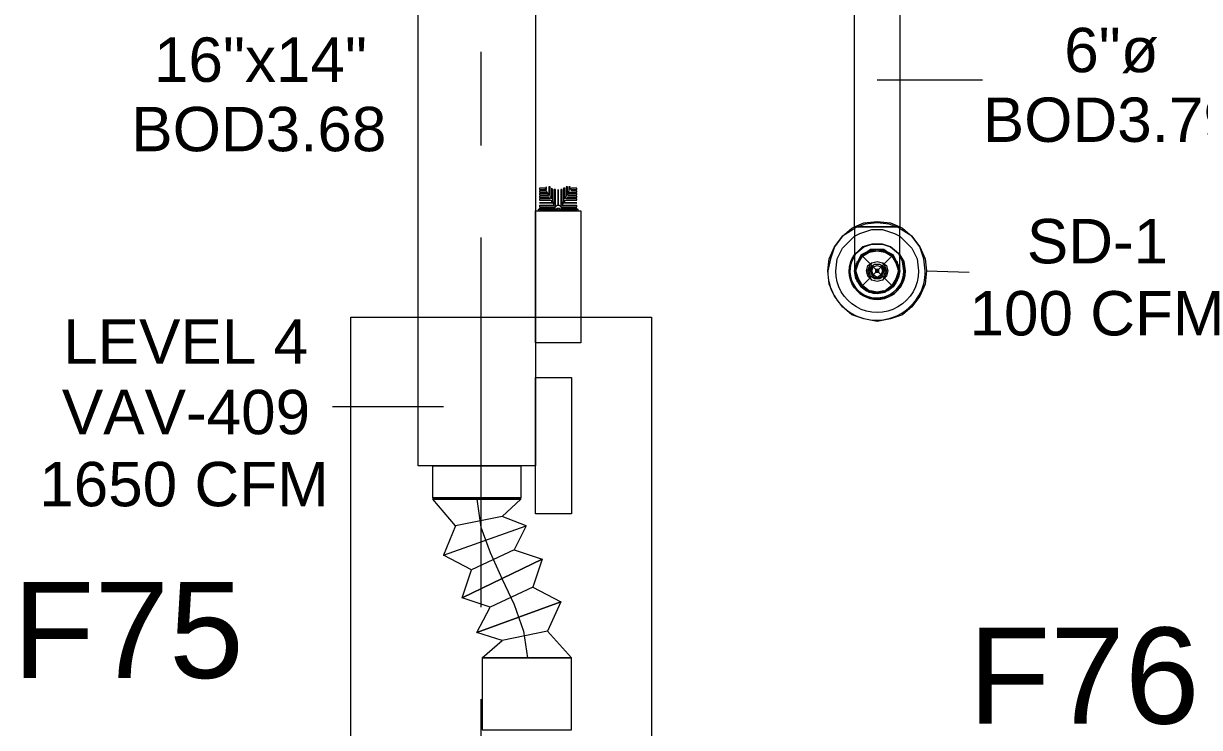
# Model space of a CAD drawing. Header units: metres. Extents: x 98 to 337, y -7 to 53.
# Drawn here: x 115.561 to 119.598, y 44.827 to 47.243 of the extents above; entities that cross this region are included whole.
import ezdxf

# ---------------------------------------------------------------- set-up
doc = ezdxf.new("R2010")
doc.units = ezdxf.units.M
doc.layers.add('HVAC - Ductos', color=5, linetype='Continuous', lineweight=0)
doc.layers.add('PDF_Text', color=7, linetype='Continuous', lineweight=0)
doc.layers.add('PDF_Geometry', color=7, linetype='Continuous', lineweight=0, true_color=0xaaaaaa)
doc.styles.add('PDF Arial-BoldMT-Identity-H', font='arial.ttf')
doc.styles.add('PDF Helvetica', font='')
doc.styles.get('PDF Helvetica').set_extended_font_data('Helvetica')

msp = doc.modelspace()

# ---------------------------------------------------------------- linework, layer by layer
at = {"layer": 'HVAC - Ductos', "lineweight": 0}
for points in [[(118.5696, 47.6818), (118.5696, 46.5456), (118.5787, 46.541), (118.6109, 46.5135), (118.6383, 46.4768), (118.6566, 46.4356), (118.6612, 46.3943), (118.6566, 46.3485), (118.6383, 46.3073), (118.6109, 46.2707), (118.5787, 46.2432), (118.5375, 46.2294), (118.4917, 46.2202), (118.4458, 46.2294), (118.4046, 46.2432), (118.3726, 46.2707), (118.3451, 46.3073), (118.3268, 46.3485), (118.3222, 46.3943, 1.01402), (118.6566, 46.3943), (118.652, 46.4356), (118.6383, 46.4768), (118.6109, 46.5135), (118.5742, 46.5364), (118.5696, 46.541)], [(118.5696, 46.5135), (118.5833, 46.4997), (118.6109, 46.4723), (118.6291, 46.4356), (118.6337, 46.3943, -1.008117), (118.3496, 46.3943), (118.3542, 46.4356), (118.3726, 46.4723), (118.4, 46.4997), (118.4138, 46.5135)]]:
    msp.add_lwpolyline(points, format="xyb", dxfattribs=at)
for points in [[(118.4138, 46.541), (118.4092, 46.5364), (118.3726, 46.5135), (118.3451, 46.4768), (118.3314, 46.4356), (118.3222, 46.3943), (118.3268, 46.4356), (118.3451, 46.4768), (118.3726, 46.5135), (118.4046, 46.541), (118.4138, 46.5456), (118.4138, 47.6818)], [(118.4138, 46.5456), (118.4458, 46.5593), (118.4917, 46.5639), (118.5375, 46.5593), (118.5696, 46.5456)], [(118.5696, 46.541), (118.5329, 46.5548), (118.4917, 46.5593), (118.4504, 46.5548), (118.4138, 46.541)], [(118.5696, 46.3943), (118.5696, 46.3989), (118.5696, 46.4173), (118.5696, 46.4494), (118.5696, 46.486), (118.5696, 46.5272), (118.5696, 46.5456), (118.565, 46.5456), (118.5558, 46.5456), (118.5466, 46.5456), (118.5283, 46.5456), (118.51, 46.5456), (118.4917, 46.5456), (118.4734, 46.5456), (118.455, 46.5456), (118.4367, 46.5456), (118.4276, 46.5456), (118.4184, 46.5456), (118.4138, 46.5456), (118.4138, 46.4997), (118.4138, 46.4631), (118.4138, 46.431), (118.4138, 46.4081), (118.4138, 46.3943)], [(118.4138, 46.5456), (118.4184, 46.5456), (118.4276, 46.5456), (118.4367, 46.5456), (118.455, 46.5456), (118.4734, 46.5456), (118.4917, 46.5456), (118.51, 46.5456), (118.5283, 46.5456), (118.5466, 46.5456), (118.5558, 46.5456), (118.565, 46.5456), (118.5696, 46.5456)], [(118.4138, 46.5135), (118.4322, 46.5226), (118.4734, 46.5364), (118.51, 46.5364), (118.5512, 46.5226), (118.5696, 46.5135)], [(118.4688, 46.4631), (118.4917, 46.4677), (118.4734, 46.4677), (118.455, 46.4585), (118.4734, 46.4631), (118.4917, 46.4677), (118.5192, 46.4631), (118.5466, 46.4448), (118.5604, 46.4219), (118.5696, 46.3943), (118.5604, 46.4219), (118.5466, 46.4494), (118.5558, 46.431), (118.565, 46.4127), (118.565, 46.3989), (118.5696, 46.3943), (118.565, 46.3715), (118.5558, 46.3531), (118.5466, 46.3394), (118.5283, 46.3257), (118.51, 46.3211), (118.4917, 46.3165), (118.4642, 46.3211), (118.4917, 46.3165), (118.5192, 46.3211), (118.5238, 46.3257), (118.5421, 46.3394), (118.5558, 46.3623)], [(118.4596, 46.4631), (118.4642, 46.4631), (118.4917, 46.4677), (118.5146, 46.4631)], [(118.5192, 46.4631), (118.4917, 46.4677), (118.4642, 46.4631)], [(118.51, 46.4677), (118.4917, 46.4677)], [(118.4917, 46.4677), (118.51, 46.4631)], [(118.5283, 46.4585), (118.51, 46.4677)], [(118.5604, 46.3669), (118.5696, 46.3943), (118.5604, 46.3623), (118.5466, 46.3394), (118.5192, 46.3211), (118.4917, 46.3165), (118.4734, 46.3211), (118.455, 46.3303), (118.4413, 46.3394), (118.4276, 46.3577), (118.4184, 46.3761), (118.4184, 46.3943), (118.4184, 46.4127), (118.4184, 46.3989), (118.4138, 46.3943), (118.4184, 46.3715), (118.423, 46.3577), (118.4276, 46.3531), (118.4367, 46.3394), (118.455, 46.3257), (118.4734, 46.3211), (118.4917, 46.3211), (118.51, 46.3211), (118.5283, 46.3303), (118.5421, 46.3394), (118.5558, 46.3577), (118.5604, 46.3761), (118.565, 46.3943), (118.5604, 46.4127), (118.5558, 46.431), (118.5421, 46.4448), (118.5283, 46.4585), (118.5466, 46.4494), (118.5192, 46.4631), (118.5238, 46.4631)], [(118.4184, 46.4173), (118.423, 46.4219), (118.423, 46.4265)], [(118.4276, 46.4219), (118.4413, 46.4448), (118.4596, 46.4585)], [(118.4367, 46.4494), (118.5466, 46.3394)], [(118.5466, 46.4494), (118.4367, 46.3394)], [(118.51, 46.4631), (118.5283, 46.4585)], [(118.5238, 46.4585), (118.5421, 46.4448), (118.5558, 46.4219)], [(118.5604, 46.4265), (118.5604, 46.4219), (118.5604, 46.4173), (118.565, 46.3943), (118.5604, 46.3669), (118.5604, 46.3623), (118.5466, 46.3394), (118.5238, 46.3257)], [(118.4138, 46.3943), (118.423, 46.4219), (118.4138, 46.3943)], [(118.4184, 46.3989), (118.4138, 46.3943), (118.4184, 46.3715), (118.423, 46.3669)], [(118.4184, 46.3669), (118.4138, 46.3943), (118.423, 46.3623), (118.4367, 46.3394), (118.4642, 46.3211), (118.4596, 46.3257), (118.4413, 46.3394), (118.4276, 46.3623)], [(118.4596, 46.3257), (118.4367, 46.3394), (118.423, 46.3623), (118.423, 46.3669), (118.4184, 46.3943), (118.423, 46.4173)], [(118.565, 46.3989), (118.5696, 46.3943), (118.565, 46.3715), (118.5604, 46.3669), (118.5604, 46.3623), (118.5558, 46.3531), (118.5466, 46.3394), (118.5283, 46.3257), (118.5238, 46.3257), (118.5192, 46.3211), (118.51, 46.3211), (118.4917, 46.3165), (118.478, 46.3165), (118.4734, 46.3211), (118.4642, 46.3211), (118.4596, 46.3257)], [(118.423, 46.3577), (118.423, 46.3623), (118.4184, 46.3669), (118.423, 46.3623)], [(118.4642, 46.3211), (118.4596, 46.3257), (118.455, 46.3257), (118.4367, 46.3394), (118.4276, 46.3531)], [(118.5604, 46.3669), (118.5604, 46.3623)], [(118.5146, 46.3257), (118.4917, 46.3211), (118.4688, 46.3257)], [(118.5238, 46.3257), (118.5192, 46.3211)], [(117.0439, 45.5192), (116.966, 45.6109), (117.2684, 45.6109), (117.2638, 45.6109), (117.2455, 45.6109), (117.218, 45.6109), (117.1813, 45.6109), (117.1401, 45.6109), (117.0943, 45.6109), (117.0531, 45.6109), (117.0164, 45.6109), (116.9889, 45.6109), (116.9705, 45.6109), (116.966, 45.6109), (116.9705, 45.6109), (116.9889, 45.6109), (117.0164, 45.6109), (117.0531, 45.6109), (117.0943, 45.6109), (117.1401, 45.6109), (117.1813, 45.6109), (117.218, 45.6109), (117.2455, 45.6109), (117.2638, 45.6109), (117.2684, 45.6109), (117.2684, 45.6155), (117.2638, 45.6155), (117.2455, 45.6155), (117.218, 45.6155), (117.1813, 45.6155), (117.1401, 45.6155), (117.0943, 45.6155), (117.0531, 45.6155), (117.0164, 45.6155), (116.9889, 45.6155), (116.9705, 45.6155), (116.966, 45.6155), (116.966, 45.7255), (116.9705, 45.7255), (116.9889, 45.7255), (117.0118, 45.7255), (117.0439, 45.7255), (117.0805, 45.7255), (117.1172, 45.7255), (117.1584, 45.7255), (117.1905, 45.7255), (117.2226, 45.7255), (117.25, 45.7255), (117.2638, 45.7255), (117.2684, 45.7255), (117.2684, 45.6155), (117.2638, 45.6155), (117.2455, 45.6155), (117.218, 45.6155), (117.1813, 45.6155), (117.1401, 45.6155), (117.0943, 45.6155), (117.0531, 45.6155), (117.0164, 45.6155), (116.9889, 45.6155), (116.9705, 45.6155), (116.966, 45.6155), (116.966, 45.6109), (117.2684, 45.6109), (117.2042, 45.5514), (117.0439, 45.5192), (117.0026, 45.4185), (117.2867, 45.5192), (117.2042, 45.5514)], [(117.1172, 45.6109), (117.1309, 45.5147), (117.163, 45.4276), (117.2042, 45.336), (117.2455, 45.2489), (117.2775, 45.1573), (117.2913, 45.0657)], [(117.2455, 45.4368), (117.3417, 45.4047), (117.0668, 45.2719), (117.0989, 45.3681), (117.0026, 45.4185), (117.2867, 45.5192), (117.2455, 45.4368), (117.0989, 45.3681)], [(117.3096, 45.3085), (117.4058, 45.2581), (117.1172, 45.1527), (117.163, 45.2398), (117.0668, 45.2719), (117.3417, 45.4047), (117.3096, 45.3085), (117.163, 45.2398)], [(117.4425, 45.0657), (117.36, 45.1573)]]:
    msp.add_lwpolyline(points, dxfattribs=at)
for points in [[(117.3188, 47.549), (117.3188, 45.7255), (116.9156, 45.7255), (116.9156, 47.549)], [(118.4138, 46.4448), (118.4184, 46.454), (118.4458, 46.4768), (118.4734, 46.486), (118.51, 46.486), (118.5375, 46.4768), (118.565, 46.454), (118.5375, 46.4768), (118.51, 46.486), (118.4734, 46.486), (118.4413, 46.4768), (118.4184, 46.454), (118.4138, 46.454), (118.4184, 46.454)], [(118.5512, 46.4402), (118.5146, 46.4677), (118.4688, 46.4677), (118.4322, 46.4402), (118.4138, 46.3943), (118.4322, 46.3485), (118.4688, 46.3211), (118.5146, 46.3211), (118.5512, 46.3485), (118.5696, 46.3943)], [(118.565, 46.454), (118.5375, 46.4768), (118.51, 46.486), (118.4734, 46.486), (118.4458, 46.4768), (118.4184, 46.454), (118.4413, 46.4768), (118.4734, 46.486), (118.51, 46.486), (118.5375, 46.4768), (118.565, 46.454), (118.5696, 46.454), (118.565, 46.454), (118.5696, 46.4448)], [(118.4276, 46.4219), (118.4413, 46.4448), (118.4642, 46.4585), (118.4917, 46.4631), (118.5192, 46.4585), (118.5421, 46.4448), (118.5558, 46.4219), (118.565, 46.3943), (118.5558, 46.3669), (118.5421, 46.3439), (118.5192, 46.3257), (118.4917, 46.3211), (118.4642, 46.3257), (118.4413, 46.3439), (118.4276, 46.3669), (118.4184, 46.3943)], [(118.4276, 46.431), (118.4413, 46.4448), (118.455, 46.4585), (118.4367, 46.4494), (118.4276, 46.431), (118.4184, 46.4127)], [(118.4367, 46.4448), (118.423, 46.4219), (118.4367, 46.4494), (118.4642, 46.4631)], [(118.4596, 46.4127), (118.4734, 46.4219), (118.4917, 46.4265), (118.51, 46.4219), (118.5238, 46.4127), (118.5283, 46.3943), (118.5238, 46.3761), (118.51, 46.3623), (118.4917, 46.3577), (118.4734, 46.3623), (118.4596, 46.3761), (118.455, 46.3943)], [(118.4642, 46.4081), (118.4734, 46.4219), (118.4917, 46.4265), (118.51, 46.4219), (118.5192, 46.4081), (118.5238, 46.3943), (118.5192, 46.3761), (118.51, 46.3623), (118.4917, 46.3577), (118.4734, 46.3623), (118.4642, 46.3761), (118.4596, 46.3943)], [(118.5879, 46.3943), (118.5833, 46.4265), (118.5696, 46.4494), (118.5833, 46.4265)], [(118.4688, 46.4081), (118.4825, 46.4173), (118.5008, 46.4173), (118.5146, 46.4081), (118.5192, 46.3943), (118.5146, 46.3761), (118.5008, 46.3669), (118.4825, 46.3669), (118.4688, 46.3761), (118.4642, 46.3943)], [(118.4734, 46.4081), (118.4825, 46.4173), (118.5008, 46.4173), (118.51, 46.4081), (118.5146, 46.3943), (118.51, 46.3806), (118.5008, 46.3715), (118.4825, 46.3715), (118.4734, 46.3806), (118.4688, 46.3943)], [(118.478, 46.4081), (118.4917, 46.4127), (118.5054, 46.4081), (118.51, 46.3943), (118.5054, 46.3806), (118.4917, 46.3715), (118.478, 46.3806), (118.4734, 46.3943)], [(118.4871, 46.3989), (118.4871, 46.3943), (118.4871, 46.3989), (118.4962, 46.3989), (118.4962, 46.3943), (118.4962, 46.3989)], [(118.4962, 46.3898), (118.4962, 46.3943), (118.4962, 46.3898), (118.4871, 46.3898), (118.4871, 46.3943), (118.4871, 46.3898)], [(117.2684, 45.6155), (117.2638, 45.6155), (117.25, 45.6155), (117.2226, 45.6155), (117.1905, 45.6155), (117.1584, 45.6155), (117.1172, 45.6155), (117.0805, 45.6155), (117.0439, 45.6155), (117.0118, 45.6155), (116.9889, 45.6155), (116.9705, 45.6155), (116.966, 45.6155), (116.9705, 45.6155), (116.9889, 45.6155), (117.0118, 45.6155), (117.0439, 45.6155), (117.0805, 45.6155), (117.1172, 45.6155), (117.1584, 45.6155), (117.1905, 45.6155), (117.2226, 45.6155), (117.25, 45.6155), (117.2638, 45.6155)], [(117.1355, 45.0657), (117.1447, 45.0657), (117.1584, 45.0657), (117.1813, 45.0657), (117.2134, 45.0657), (117.25, 45.0657), (117.2913, 45.0657), (117.328, 45.0657), (117.3646, 45.0657), (117.3966, 45.0657), (117.4196, 45.0657), (117.4379, 45.0657), (117.4425, 45.0657), (117.4379, 45.0657), (117.4196, 45.0657), (117.3966, 45.0657), (117.3646, 45.0657), (117.328, 45.0657), (117.2913, 45.0657), (117.25, 45.0657), (117.2134, 45.0657), (117.1813, 45.0657), (117.1584, 45.0657), (117.1447, 45.0657)]]:
    msp.add_lwpolyline(points, close=True, dxfattribs=at)
msp.add_lwpolyline([(118.3955, 46.3943, 1.017935), (118.5879, 46.3943, -1.389792), (118.4138, 46.4494), (118.4, 46.4265), (118.3955, 46.3943), (118.4046, 46.4265), (118.4138, 46.4448, 1.352704), (118.5833, 46.3943), (118.5787, 46.4265), (118.5696, 46.4448, -1.324758)], format="xyb", close=True, dxfattribs=at)
at = {"layer": 'PDF_Geometry', "lineweight": 0}
for points in [[(117.1309, 47.1458), (117.1309, 46.8251)], [(118.4917, 47.0495), (118.8536, 47.0495)], [(117.4654, 46.6006), (117.4654, 46.6052), (117.4012, 46.6052), (117.4058, 46.6052), (117.4608, 46.6052), (117.4608, 46.6097), (117.4058, 46.6097), (117.4104, 46.6143), (117.4608, 46.6143), (117.4608, 46.6188), (117.4104, 46.6188), (117.415, 46.628), (117.4608, 46.628), (117.4196, 46.628), (117.4196, 46.6372), (117.4608, 46.6372), (117.4608, 46.6418), (117.4242, 46.6418), (117.4287, 46.6464), (117.4608, 46.6464), (117.4608, 46.651), (117.4287, 46.651), (117.4333, 46.6555), (117.4608, 46.6555), (117.4608, 46.6601), (117.4333, 46.6601), (117.4379, 46.6647), (117.4608, 46.6647), (117.4608, 46.6692), (117.4425, 46.6692), (117.4425, 46.6738), (117.4608, 46.6738), (117.4608, 46.6784), (117.4425, 46.6784), (117.4379, 46.6738), (117.4379, 46.683), (117.4333, 46.683), (117.4333, 46.6692), (117.4287, 46.6555), (117.4287, 46.683), (117.4242, 46.683), (117.4242, 46.651), (117.4196, 46.6418), (117.4196, 46.6784), (117.415, 46.6784), (117.415, 46.6738), (117.415, 46.6326), (117.4104, 46.6234), (117.4104, 46.6738), (117.4058, 46.6738), (117.4058, 46.6143), (117.4012, 46.6188), (117.3966, 46.6188), (117.3966, 46.6738), (117.3966, 46.6188), (117.3921, 46.6188), (117.3875, 46.6143), (117.3875, 46.6738), (117.3829, 46.6738), (117.3829, 46.6234), (117.3783, 46.6326), (117.3783, 46.6738), (117.3738, 46.6784), (117.3738, 46.6418), (117.3692, 46.651), (117.3692, 46.683), (117.3646, 46.683), (117.3646, 46.6555), (117.3554, 46.6692), (117.3554, 46.683), (117.3554, 46.6738), (117.3508, 46.6784), (117.3325, 46.6784), (117.3325, 46.6738), (117.3508, 46.6738), (117.3508, 46.6692), (117.3325, 46.6692), (117.3325, 46.6647), (117.3554, 46.6647), (117.36, 46.6601), (117.3325, 46.6601), (117.3325, 46.6555), (117.36, 46.6555), (117.3646, 46.651), (117.3325, 46.651), (117.3325, 46.6464), (117.3646, 46.6464), (117.3692, 46.6418), (117.3325, 46.6418), (117.3325, 46.6372), (117.3738, 46.6372), (117.3738, 46.628), (117.3325, 46.628), (117.3783, 46.628), (117.3829, 46.6188), (117.3325, 46.6188), (117.3325, 46.6143), (117.3829, 46.6143), (117.3875, 46.6097), (117.3325, 46.6097), (117.3325, 46.6052), (117.3875, 46.6052), (117.3921, 46.6052), (117.328, 46.6052), (117.328, 46.6006)], [(117.1309, 46.5089), (117.1309, 45.2398)], [(117.1309, 46.4173), (117.1309, 46.1791), (117.1309, 45.9408)], [(118.6612, 46.3943), (118.8078, 46.3898)], [(117.0026, 45.927), (116.6223, 45.927)], [(117.1355, 45.0657), (117.1355, 44.8183), (117.1447, 44.8183), (117.1584, 44.8183), (117.1813, 44.8183), (117.2134, 44.8183), (117.25, 44.8183), (117.2913, 44.8183), (117.328, 44.8183), (117.3646, 44.8183), (117.3966, 44.8183), (117.4196, 44.8183), (117.4379, 44.8183), (117.4425, 44.8183), (117.4425, 45.0657), (117.1355, 45.0657), (117.2042, 45.1252), (117.1172, 45.1527), (117.4058, 45.2581), (117.36, 45.1573), (117.2042, 45.1252)], [(117.1309, 44.9236), (117.1309, 44.6029)]]:
    msp.add_lwpolyline(points, dxfattribs=at)
for points in [[(117.4745, 46.147), (117.3188, 46.147), (117.3188, 46.6006), (117.4745, 46.6006)], [(117.3966, 46.6006), (117.3921, 46.6097), (117.3966, 46.6097), (117.4012, 46.6097)], [(117.4425, 45.5605), (117.3188, 45.5605), (117.3188, 46.0278), (117.4425, 46.0278)]]:
    msp.add_lwpolyline(points, close=True, dxfattribs=at)
at = {"layer": 'PDF_Geometry', "color": 240, "lineweight": 0, "true_color": 0xed1f24}
msp.add_lwpolyline([(116.685, 46.2353), (117.7174, 46.2353), (117.7174, 44.5562), (116.685, 44.5562)], close=True, dxfattribs=at)

# ---------------------------------------------------------------- texts
at = {"layer": 'PDF_Text', "lineweight": 0, "char_height": 0.15242, "attachment_point": 4, "style": 'PDF Helvetica'}
for s, insert in [('16"x14"', (116.0091, 47.1182)), ('6"ø', (119.1339, 47.1503)), ('BOD3.79', (118.8544, 46.912)), ('BOD3.68', (115.9312, 46.8799)), ('SD-1', (119.0056, 46.4951)), ('100 CFM', (118.8086, 46.2476)), ('LEVEL 4', (115.6975, 46.1514)), ('VAV-409', (115.6929, 45.9086)), ('1650 CFM', (115.6151, 45.6612))]:
    msp.add_mtext(s, dxfattribs=dict(at, insert=insert))
at = {"layer": 'PDF_Text', "color": 240, "lineweight": 0, "true_color": 0xed1f24, "char_height": 0.32989, "attachment_point": 4, "style": 'PDF Arial-BoldMT-Identity-H'}
for s, insert in [('F75', (115.5234, 45.1592)), ('F76', (118.8044, 45.0026))]:
    msp.add_mtext(s, dxfattribs=dict(at, insert=insert))

doc.saveas('drawing.dxf')
